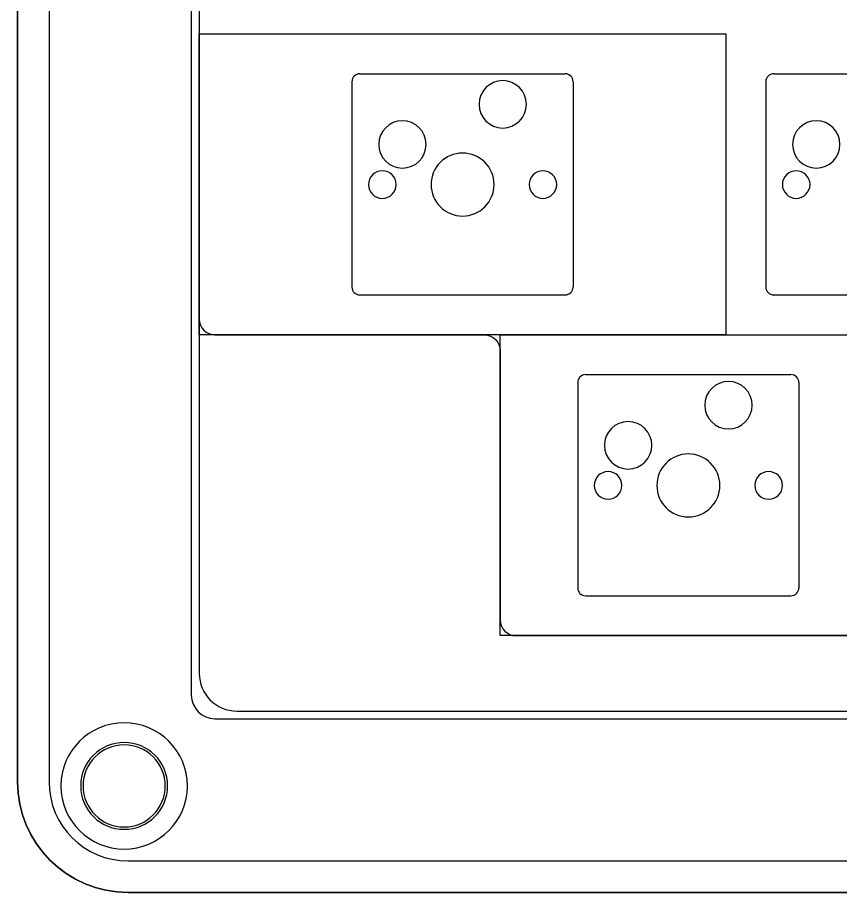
# Model space of a CAD drawing. Header units: millimetres. Extents: x 12 to 283, y 44 to 148.
# Drawn here: x 12.2 to 64.3, y 44.4 to 99.8 of the extents above; entities that cross this region are included whole.
import ezdxf

# ---------------------------------------------------------------- set-up
doc = ezdxf.new("R2010")
doc.units = ezdxf.units.MM
doc.header["$MEASUREMENT"] = 0
for name, color, linetype in [('Bottom_Bottom', 7, 'Continuous'), ('Bottom_Middle', 7, 'Continuous'), ('Bottom_Upper', 7, 'Continuous'), ('keys', 7, 'Continuous'), ('Medium1', 7, 'Continuous'), ('PCB', 7, 'Continuous'), ('plate', 7, 'Continuous'), ('SCREWS', 7, 'Continuous'), ('Top', 7, 'Continuous')]:
    doc.layers.add(name, color=color, linetype=linetype)

# ---------------------------------------------------------------- blocks, each defined once
blk = doc.blocks.new('block 200')
at = {"layer": 'plate', "color": 7, "lineweight": 25, "true_color": 0xffffff}
blk.add_lwpolyline([(33.893, 96.272), (46.893, 96.272)], dxfattribs=at)
blk = doc.blocks.new('block 201')
at = {"layer": 'plate', "color": 7, "lineweight": 25, "true_color": 0xffffff}
blk.add_lwpolyline([(33.893, 82.272), (46.893, 82.272)], dxfattribs=at)
blk = doc.blocks.new('block 202')
at = {"layer": 'plate', "color": 7, "lineweight": 25, "true_color": 0xffffff}
blk.add_lwpolyline([(33.393, 95.772), (33.393, 82.772)], dxfattribs=at)
blk = doc.blocks.new('block 203')
at = {"layer": 'plate', "color": 7, "lineweight": 25, "true_color": 0xffffff}
blk.add_lwpolyline([(47.393, 95.772), (47.393, 82.772)], dxfattribs=at)
blk = doc.blocks.new('block 204')
at = {"layer": 'plate', "color": 7, "lineweight": 25, "true_color": 0xffffff}
blk.add_open_spline([(33.893, 96.272), (33.617, 96.272), (33.393, 96.048), (33.393, 95.772)], degree=3, dxfattribs=at)
blk = doc.blocks.new('block 205')
at = {"layer": 'plate', "color": 7, "lineweight": 25, "true_color": 0xffffff}
blk.add_open_spline([(47.393, 95.772), (47.393, 96.048), (47.169, 96.272), (46.893, 96.272)], degree=3, dxfattribs=at)
blk = doc.blocks.new('block 206')
at = {"layer": 'plate', "color": 7, "lineweight": 25, "true_color": 0xffffff}
blk.add_open_spline([(33.393, 82.772), (33.393, 82.496), (33.617, 82.272), (33.893, 82.272)], degree=3, dxfattribs=at)
blk = doc.blocks.new('block 207')
at = {"layer": 'plate', "color": 7, "lineweight": 25, "true_color": 0xffffff}
blk.add_open_spline([(46.893, 82.272), (47.169, 82.272), (47.393, 82.496), (47.393, 82.772)], degree=3, dxfattribs=at)
blk = doc.blocks.new('block 208')
at = {"layer": 'plate', "color": 7, "lineweight": 25, "true_color": 0xffffff}
blk.add_lwpolyline([(60.087, 96.272), (73.087, 96.272)], dxfattribs=at)
blk = doc.blocks.new('block 209')
at = {"layer": 'plate', "color": 7, "lineweight": 25, "true_color": 0xffffff}
blk.add_lwpolyline([(60.087, 82.272), (73.087, 82.272)], dxfattribs=at)
blk = doc.blocks.new('block 210')
at = {"layer": 'plate', "color": 7, "lineweight": 25, "true_color": 0xffffff}
blk.add_lwpolyline([(59.587, 95.772), (59.587, 82.772)], dxfattribs=at)
blk = doc.blocks.new('block 212')
at = {"layer": 'plate', "color": 7, "lineweight": 25, "true_color": 0xffffff}
blk.add_open_spline([(60.087, 96.272), (59.811, 96.272), (59.587, 96.048), (59.587, 95.772)], degree=3, dxfattribs=at)
blk = doc.blocks.new('block 214')
at = {"layer": 'plate', "color": 7, "lineweight": 25, "true_color": 0xffffff}
blk.add_open_spline([(59.587, 82.772), (59.587, 82.496), (59.811, 82.272), (60.087, 82.272)], degree=3, dxfattribs=at)
blk = doc.blocks.new('block 288')
at = {"layer": 'plate', "color": 7, "lineweight": 25, "true_color": 0xffffff}
blk.add_lwpolyline([(48.181, 77.222), (61.181, 77.222)], dxfattribs=at)
blk = doc.blocks.new('block 289')
at = {"layer": 'plate', "color": 7, "lineweight": 25, "true_color": 0xffffff}
blk.add_lwpolyline([(48.181, 63.222), (61.181, 63.222)], dxfattribs=at)
blk = doc.blocks.new('block 290')
at = {"layer": 'plate', "color": 7, "lineweight": 25, "true_color": 0xffffff}
blk.add_lwpolyline([(47.681, 76.722), (47.681, 63.722)], dxfattribs=at)
blk = doc.blocks.new('block 291')
at = {"layer": 'plate', "color": 7, "lineweight": 25, "true_color": 0xffffff}
blk.add_lwpolyline([(61.681, 76.722), (61.681, 63.722)], dxfattribs=at)
blk = doc.blocks.new('block 292')
at = {"layer": 'plate', "color": 7, "lineweight": 25, "true_color": 0xffffff}
blk.add_open_spline([(48.181, 77.222), (47.904, 77.222), (47.681, 76.998), (47.681, 76.722)], degree=3, dxfattribs=at)
blk = doc.blocks.new('block 293')
at = {"layer": 'plate', "color": 7, "lineweight": 25, "true_color": 0xffffff}
blk.add_open_spline([(61.681, 76.722), (61.681, 76.998), (61.457, 77.222), (61.181, 77.222)], degree=3, dxfattribs=at)
blk = doc.blocks.new('block 294')
at = {"layer": 'plate', "color": 7, "lineweight": 25, "true_color": 0xffffff}
blk.add_open_spline([(47.681, 63.722), (47.681, 63.446), (47.904, 63.222), (48.181, 63.222)], degree=3, dxfattribs=at)
blk = doc.blocks.new('block 295')
at = {"layer": 'plate', "color": 7, "lineweight": 25, "true_color": 0xffffff}
blk.add_open_spline([(61.181, 63.222), (61.457, 63.222), (61.681, 63.446), (61.681, 63.722)], degree=3, dxfattribs=at)
blk = doc.blocks.new('block 338')
at = {"layer": 'Bottom_Middle', "color": 7, "lineweight": 25, "true_color": 0xffffff}
blk.add_open_spline([(275.902, 148.397), (275.902, 148.397), (70.914, 148.397), (70.914, 148.397), (69.533, 148.397), (68.414, 147.278), (68.414, 145.897), (68.414, 145.897), (68.414, 137.397), (68.414, 137.397), (68.414, 137.397), (272.756, 137.397), (272.756, 137.397), (273.584, 137.397), (274.256, 136.725), (274.256, 135.897), (274.256, 135.897), (274.256, 56.934), (274.256, 56.934), (274.256, 56.106), (273.584, 55.435), (272.756, 55.435), (272.756, 55.435), (24.724, 55.435), (24.724, 55.435), (23.896, 55.435), (23.224, 56.106), (23.224, 56.935), (23.224, 56.935), (23.224, 135.897), (23.224, 135.897), (23.224, 136.725), (23.896, 137.397), (24.724, 137.397), (24.724, 137.397), (55.31, 137.397), (55.31, 137.397), (55.31, 137.397), (55.31, 145.897), (55.31, 145.897), (55.31, 147.278), (54.191, 148.397), (52.81, 148.397), (52.81, 148.397), (19.224, 148.397), (19.224, 148.397), (15.358, 148.397), (12.224, 145.263), (12.224, 141.397), (12.224, 141.397), (12.224, 51.435), (12.224, 51.435), (12.224, 47.569), (15.358, 44.434), (19.224, 44.434), (19.224, 44.434), (275.902, 44.434), (275.902, 44.434), (279.768, 44.434), (282.902, 47.569), (282.902, 51.435), (282.902, 51.435), (282.902, 141.397), (282.902, 141.397), (282.902, 145.263), (279.768, 148.397), (275.902, 148.397)], degree=3, knots=[0, 0, 0, 0, 1, 1, 1, 2, 2, 2, 3, 3, 3, 4, 4, 4, 5, 5, 5, 6, 6, 6, 7, 7, 7, 8, 8, 8, 9, 9, 9, 10, 10, 10, 11, 11, 11, 12, 12, 12, 13, 13, 13, 14, 14, 14, 15, 15, 15, 16, 16, 16, 17, 17, 17, 18, 18, 18, 19, 19, 19, 20, 20, 20, 21, 21, 21, 22, 22, 22, 22], dxfattribs=at)
blk = doc.blocks.new('block 354')
at = {"layer": 'PCB', "color": 7, "lineweight": 25, "true_color": 0xffffff}
blk.add_open_spline([(23.729, 58.303), (23.729, 56.988), (24.795, 55.922), (26.11, 55.922)], degree=3, dxfattribs=at)
blk = doc.blocks.new('block 355')
at = {"layer": 'PCB', "color": 7, "lineweight": 25, "true_color": 0xffffff}
blk.add_lwpolyline([(23.729, 134.503), (23.729, 58.303)], dxfattribs=at)
blk = doc.blocks.new('block 356')
at = {"layer": 'PCB', "color": 7, "lineweight": 25, "true_color": 0xffffff}
blk.add_lwpolyline([(26.11, 55.922), (101.715, 55.922)], dxfattribs=at)
blk = doc.blocks.new('block 594')
at = {"layer": 'PCB', "color": 7, "lineweight": 25, "true_color": 0xffffff}
blk.add_open_spline([(58.89, 70.209), (58.89, 70.692), (59.282, 71.084), (59.765, 71.084), (60.249, 71.084), (60.64, 70.692), (60.64, 70.209), (60.64, 69.726), (60.249, 69.334), (59.765, 69.334), (59.282, 69.334), (58.89, 69.726), (58.89, 70.209), (58.89, 70.209), (58.89, 70.209), (58.89, 70.209)], degree=3, knots=[0, 0, 0, 0, 1, 1, 1, 2, 2, 2, 3, 3, 3, 4, 4, 4, 5, 5, 5, 5], dxfattribs=at)
blk = doc.blocks.new('block 595')
at = {"layer": 'PCB', "color": 7, "lineweight": 25, "true_color": 0xffffff}
blk.add_open_spline([(60.637, 89.259), (60.637, 89.742), (61.028, 90.134), (61.512, 90.134), (61.995, 90.134), (62.387, 89.742), (62.387, 89.259), (62.387, 88.776), (61.995, 88.384), (61.512, 88.384), (61.028, 88.384), (60.637, 88.776), (60.637, 89.259), (60.637, 89.259), (60.637, 89.259), (60.637, 89.259)], degree=3, knots=[0, 0, 0, 0, 1, 1, 1, 2, 2, 2, 3, 3, 3, 4, 4, 4, 5, 5, 5, 5], dxfattribs=at)
blk = doc.blocks.new('block 600')
at = {"layer": 'PCB', "color": 7, "lineweight": 25, "true_color": 0xffffff}
blk.add_open_spline([(61.282, 91.799), (61.282, 92.628), (61.953, 93.299), (62.782, 93.299), (63.61, 93.299), (64.282, 92.628), (64.282, 91.799), (64.282, 90.971), (63.61, 90.299), (62.782, 90.299), (61.953, 90.299), (61.282, 90.971), (61.282, 91.799), (61.282, 91.799), (61.282, 91.799), (61.282, 91.799)], degree=3, knots=[0, 0, 0, 0, 1, 1, 1, 2, 2, 2, 3, 3, 3, 4, 4, 4, 5, 5, 5, 5], dxfattribs=at)
blk = doc.blocks.new('block 602')
at = {"layer": 'PCB', "color": 7, "lineweight": 25, "true_color": 0xffffff}
blk.add_open_spline([(49.375, 72.749), (49.375, 73.578), (50.047, 74.249), (50.875, 74.249), (51.704, 74.249), (52.375, 73.578), (52.375, 72.749), (52.375, 71.921), (51.704, 71.249), (50.875, 71.249), (50.047, 71.249), (49.375, 71.921), (49.375, 72.749), (49.375, 72.749), (49.375, 72.749), (49.375, 72.749)], degree=3, knots=[0, 0, 0, 0, 1, 1, 1, 2, 2, 2, 3, 3, 3, 4, 4, 4, 5, 5, 5, 5], dxfattribs=at)
blk = doc.blocks.new('block 603')
at = {"layer": 'PCB', "color": 7, "lineweight": 25, "true_color": 0xffffff}
blk.add_open_spline([(52.691, 70.209), (52.691, 71.31), (53.584, 72.203), (54.685, 72.203), (55.787, 72.203), (56.679, 71.31), (56.679, 70.209), (56.679, 69.108), (55.787, 68.215), (54.685, 68.215), (53.584, 68.215), (52.691, 69.108), (52.691, 70.209), (52.691, 70.209), (52.691, 70.209), (52.691, 70.209)], degree=3, knots=[0, 0, 0, 0, 1, 1, 1, 2, 2, 2, 3, 3, 3, 4, 4, 4, 5, 5, 5, 5], dxfattribs=at)
blk = doc.blocks.new('block 604')
at = {"layer": 'PCB', "color": 7, "lineweight": 25, "true_color": 0xffffff}
blk.add_open_spline([(55.725, 75.289), (55.725, 76.118), (56.397, 76.789), (57.225, 76.789), (58.054, 76.789), (58.725, 76.118), (58.725, 75.289), (58.725, 74.461), (58.054, 73.789), (57.225, 73.789), (56.397, 73.789), (55.725, 74.461), (55.725, 75.289), (55.725, 75.289), (55.725, 75.289), (55.725, 75.289)], degree=3, knots=[0, 0, 0, 0, 1, 1, 1, 2, 2, 2, 3, 3, 3, 4, 4, 4, 5, 5, 5, 5], dxfattribs=at)
blk = doc.blocks.new('block 605')
at = {"layer": 'PCB', "color": 7, "lineweight": 25, "true_color": 0xffffff}
blk.add_open_spline([(44.603, 89.259), (44.603, 89.742), (44.995, 90.134), (45.478, 90.134), (45.961, 90.134), (46.353, 89.742), (46.353, 89.259), (46.353, 88.776), (45.961, 88.384), (45.478, 88.384), (44.995, 88.384), (44.603, 88.776), (44.603, 89.259), (44.603, 89.259), (44.603, 89.259), (44.603, 89.259)], degree=3, knots=[0, 0, 0, 0, 1, 1, 1, 2, 2, 2, 3, 3, 3, 4, 4, 4, 5, 5, 5, 5], dxfattribs=at)
blk = doc.blocks.new('block 615')
at = {"layer": 'PCB', "color": 7, "lineweight": 25, "true_color": 0xffffff}
blk.add_open_spline([(48.73, 70.209), (48.73, 70.692), (49.122, 71.084), (49.605, 71.084), (50.089, 71.084), (50.48, 70.692), (50.48, 70.209), (50.48, 69.726), (50.089, 69.334), (49.605, 69.334), (49.122, 69.334), (48.73, 69.726), (48.73, 70.209), (48.73, 70.209), (48.73, 70.209), (48.73, 70.209)], degree=3, knots=[0, 0, 0, 0, 1, 1, 1, 2, 2, 2, 3, 3, 3, 4, 4, 4, 5, 5, 5, 5], dxfattribs=at)
blk = doc.blocks.new('block 638')
at = {"layer": 'PCB', "color": 7, "lineweight": 25, "true_color": 0xffffff}
blk.add_open_spline([(38.404, 89.259), (38.404, 90.36), (39.297, 91.253), (40.398, 91.253), (41.499, 91.253), (42.392, 90.36), (42.392, 89.259), (42.392, 88.158), (41.499, 87.265), (40.398, 87.265), (39.297, 87.265), (38.404, 88.158), (38.404, 89.259), (38.404, 89.259), (38.404, 89.259), (38.404, 89.259)], degree=3, knots=[0, 0, 0, 0, 1, 1, 1, 2, 2, 2, 3, 3, 3, 4, 4, 4, 5, 5, 5, 5], dxfattribs=at)
blk = doc.blocks.new('block 639')
at = {"layer": 'PCB', "color": 7, "lineweight": 25, "true_color": 0xffffff}
blk.add_open_spline([(41.438, 94.339), (41.438, 95.168), (42.11, 95.839), (42.938, 95.839), (43.766, 95.839), (44.438, 95.168), (44.438, 94.339), (44.438, 93.511), (43.766, 92.839), (42.938, 92.839), (42.11, 92.839), (41.438, 93.511), (41.438, 94.339), (41.438, 94.339), (41.438, 94.339), (41.438, 94.339)], degree=3, knots=[0, 0, 0, 0, 1, 1, 1, 2, 2, 2, 3, 3, 3, 4, 4, 4, 5, 5, 5, 5], dxfattribs=at)
blk = doc.blocks.new('block 640')
at = {"layer": 'PCB', "color": 7, "lineweight": 25, "true_color": 0xffffff}
blk.add_open_spline([(35.088, 91.799), (35.088, 92.628), (35.76, 93.299), (36.588, 93.299), (37.416, 93.299), (38.088, 92.628), (38.088, 91.799), (38.088, 90.971), (37.416, 90.299), (36.588, 90.299), (35.76, 90.299), (35.088, 90.971), (35.088, 91.799), (35.088, 91.799), (35.088, 91.799), (35.088, 91.799)], degree=3, knots=[0, 0, 0, 0, 1, 1, 1, 2, 2, 2, 3, 3, 3, 4, 4, 4, 5, 5, 5, 5], dxfattribs=at)
blk = doc.blocks.new('block 641')
at = {"layer": 'PCB', "color": 7, "lineweight": 25, "true_color": 0xffffff}
blk.add_open_spline([(34.443, 89.259), (34.443, 89.742), (34.835, 90.134), (35.318, 90.134), (35.801, 90.134), (36.193, 89.742), (36.193, 89.259), (36.193, 88.776), (35.801, 88.384), (35.318, 88.384), (34.835, 88.384), (34.443, 88.776), (34.443, 89.259), (34.443, 89.259), (34.443, 89.259), (34.443, 89.259)], degree=3, knots=[0, 0, 0, 0, 1, 1, 1, 2, 2, 2, 3, 3, 3, 4, 4, 4, 5, 5, 5, 5], dxfattribs=at)
blk = doc.blocks.new('block 353')
at = {"layer": 'PCB'}
for name in ['block 355', 'block 639', 'block 640', 'block 600', 'block 638', 'block 641', 'block 605', 'block 595', 'block 604', 'block 602', 'block 603', 'block 615', 'block 594', 'block 354', 'block 356']:
    blk.add_blockref(name, (0, 0), dxfattribs=at)

msp = doc.modelspace()

# ---------------------------------------------------------------- linework, layer by layer
at = {"layer": 'Bottom_Bottom', "color": 7, "lineweight": 25, "true_color": 0xffffff}
for points, knots in [([(19.224, 148.397), (15.358, 148.397), (12.224, 145.263), (12.224, 141.397), (12.224, 141.397), (12.224, 51.434), (12.224, 51.434), (12.224, 47.569), (15.358, 44.434), (19.224, 44.434), (19.224, 44.434), (275.902, 44.434), (275.902, 44.434), (279.768, 44.434), (282.902, 47.569), (282.902, 51.434), (282.902, 51.434), (282.902, 141.397), (282.902, 141.397), (282.902, 145.263), (279.768, 148.397), (275.902, 148.397), (275.902, 148.397), (19.224, 148.397), (19.224, 148.397)], [0, 0, 0, 0, 1, 1, 1, 2, 2, 2, 3, 3, 3, 4, 4, 4, 5, 5, 5, 6, 6, 6, 7, 7, 7, 8, 8, 8, 8]), ([(21.724, 51.184), (21.724, 49.666), (20.493, 48.434), (18.974, 48.434), (17.456, 48.434), (16.224, 49.666), (16.224, 51.184), (16.224, 52.703), (17.456, 53.934), (18.974, 53.934), (20.493, 53.934), (21.724, 52.703), (21.724, 51.184)], [0, 0, 0, 0, 1, 1, 1, 2, 2, 2, 3, 3, 3, 4, 4, 4, 4])]:
    msp.add_open_spline(points, degree=3, knots=knots, dxfattribs=at)
at = {"layer": 'Bottom_Middle', "color": 7, "lineweight": 25, "true_color": 0xffffff}
msp.add_open_spline([(21.724, 51.184), (21.724, 49.666), (20.493, 48.434), (18.974, 48.434), (17.456, 48.434), (16.224, 49.666), (16.224, 51.184), (16.224, 52.703), (17.456, 53.934), (18.974, 53.934), (20.493, 53.934), (21.724, 52.703), (21.724, 51.184)], degree=3, knots=[0, 0, 0, 0, 1, 1, 1, 2, 2, 2, 3, 3, 3, 4, 4, 4, 4], dxfattribs=at)
at = {"layer": 'Bottom_Upper', "color": 7, "lineweight": 25, "true_color": 0xffffff}
for points, knots in [([(19.224, 44.434), (15.358, 44.434), (12.224, 47.569), (12.224, 51.434), (12.224, 51.434), (12.224, 141.397), (12.224, 141.397), (12.224, 145.263), (15.358, 148.397), (19.224, 148.397), (19.224, 148.397), (275.902, 148.397), (275.902, 148.397), (279.768, 148.397), (282.902, 145.263), (282.902, 141.397), (282.902, 141.397), (282.902, 51.434), (282.902, 51.434), (282.902, 47.569), (279.768, 44.434), (275.902, 44.434), (275.902, 44.434), (19.224, 44.434), (19.224, 44.434)], [0, 0, 0, 0, 1, 1, 1, 2, 2, 2, 3, 3, 3, 4, 4, 4, 5, 5, 5, 6, 6, 6, 7, 7, 7, 8, 8, 8, 8]), ([(24.724, 55.435), (23.897, 55.435), (23.224, 56.108), (23.224, 56.934), (23.224, 56.934), (23.224, 135.897), (23.224, 135.897), (23.224, 136.724), (23.897, 137.397), (24.724, 137.397), (24.724, 137.397), (272.756, 137.397), (272.756, 137.397), (273.583, 137.397), (274.256, 136.724), (274.256, 135.897), (274.256, 135.897), (274.256, 56.934), (274.256, 56.934), (274.256, 56.108), (273.583, 55.435), (272.756, 55.435), (272.756, 55.435), (24.724, 55.435), (24.724, 55.435)], [0, 0, 0, 0, 1, 1, 1, 2, 2, 2, 3, 3, 3, 4, 4, 4, 5, 5, 5, 6, 6, 6, 7, 7, 7, 8, 8, 8, 8]), ([(21.724, 51.184), (21.724, 49.666), (20.493, 48.434), (18.974, 48.434), (17.456, 48.434), (16.224, 49.666), (16.224, 51.184), (16.224, 52.703), (17.456, 53.934), (18.974, 53.934), (20.493, 53.934), (21.724, 52.703), (21.724, 51.184)], [0, 0, 0, 0, 1, 1, 1, 2, 2, 2, 3, 3, 3, 4, 4, 4, 4])]:
    msp.add_open_spline(points, degree=3, knots=knots, dxfattribs=at)
at = {"layer": 'keys', "color": 7, "lineweight": 25, "true_color": 0xffffff}
for points in [[(57.062, 79.747), (23.724, 79.747), (23.724, 98.797), (57.062, 98.797), (57.062, 79.747)], [(66.587, 60.697), (42.774, 60.697), (42.774, 79.747), (66.587, 79.747), (66.587, 60.697)]]:
    msp.add_lwpolyline(points, dxfattribs=at)
at = {"layer": 'Medium1', "color": 7, "lineweight": 25, "true_color": 0xffffff}
for points, knots in [([(19.224, 44.434), (15.358, 44.434), (12.224, 47.569), (12.224, 51.434), (12.224, 51.434), (12.224, 141.397), (12.224, 141.397), (12.224, 145.263), (15.358, 148.397), (19.224, 148.397), (19.224, 148.397), (275.902, 148.397), (275.902, 148.397), (279.768, 148.397), (282.902, 145.263), (282.902, 141.397), (282.902, 141.397), (282.902, 51.434), (282.902, 51.434), (282.902, 47.569), (279.768, 44.434), (275.902, 44.434), (275.902, 44.434), (19.224, 44.434), (19.224, 44.434)], [0, 0, 0, 0, 1, 1, 1, 2, 2, 2, 3, 3, 3, 4, 4, 4, 5, 5, 5, 6, 6, 6, 7, 7, 7, 8, 8, 8, 8]), ([(42.774, 61.697), (42.774, 61.697), (42.774, 78.747), (42.774, 78.747), (42.774, 79.299), (42.327, 79.747), (41.774, 79.747), (41.774, 79.747), (24.724, 79.747), (24.724, 79.747), (24.172, 79.747), (23.724, 80.195), (23.724, 80.747), (23.724, 80.747), (23.724, 135.897), (23.724, 135.897), (23.724, 136.449), (24.172, 136.897), (24.724, 136.897), (24.724, 136.897), (251.324, 136.897), (251.324, 136.897), (251.877, 136.897), (252.324, 136.449), (252.324, 135.897), (252.324, 135.897), (252.324, 99.797), (252.324, 99.797), (252.324, 99.245), (251.877, 98.797), (251.324, 98.797), (251.324, 98.797), (229.512, 98.797), (229.512, 98.797), (228.96, 98.797), (228.512, 98.349), (228.512, 97.797), (228.512, 97.797), (228.512, 80.747), (228.512, 80.747), (228.512, 80.195), (228.064, 79.747), (227.512, 79.747), (227.512, 79.747), (210.462, 79.747), (210.462, 79.747), (209.91, 79.747), (209.462, 79.299), (209.462, 78.747), (209.462, 78.747), (209.462, 61.697), (209.462, 61.697), (209.462, 61.145), (209.014, 60.697), (208.462, 60.697), (208.462, 60.697), (43.774, 60.697), (43.774, 60.697), (43.222, 60.697), (42.774, 61.145), (42.774, 61.697)], [0, 0, 0, 0, 1, 1, 1, 2, 2, 2, 3, 3, 3, 4, 4, 4, 5, 5, 5, 6, 6, 6, 7, 7, 7, 8, 8, 8, 9, 9, 9, 10, 10, 10, 11, 11, 11, 12, 12, 12, 13, 13, 13, 14, 14, 14, 15, 15, 15, 16, 16, 16, 17, 17, 17, 18, 18, 18, 19, 19, 19, 20, 20, 20, 20]), ([(21.724, 51.184), (21.724, 49.666), (20.493, 48.434), (18.974, 48.434), (17.456, 48.434), (16.224, 49.666), (16.224, 51.184), (16.224, 52.703), (17.456, 53.934), (18.974, 53.934), (20.493, 53.934), (21.724, 52.703), (21.724, 51.184)], [0, 0, 0, 0, 1, 1, 1, 2, 2, 2, 3, 3, 3, 4, 4, 4, 4])]:
    msp.add_open_spline(points, degree=3, knots=knots, dxfattribs=at)
at = {"layer": 'plate', "color": 7, "lineweight": 25, "true_color": 0xffffff}
for points, knots in [([(19.224, 44.434), (15.358, 44.434), (12.224, 47.569), (12.224, 51.434), (12.224, 51.434), (12.224, 141.397), (12.224, 141.397), (12.224, 145.263), (15.358, 148.397), (19.224, 148.397), (19.224, 148.397), (275.902, 148.397), (275.902, 148.397), (279.768, 148.397), (282.902, 145.263), (282.902, 141.397), (282.902, 141.397), (282.902, 51.434), (282.902, 51.434), (282.902, 47.569), (279.768, 44.434), (275.902, 44.434), (275.902, 44.434), (19.224, 44.434), (19.224, 44.434)], [0, 0, 0, 0, 1, 1, 1, 2, 2, 2, 3, 3, 3, 4, 4, 4, 5, 5, 5, 6, 6, 6, 7, 7, 7, 8, 8, 8, 8]), ([(21.574, 51.184), (21.574, 49.748), (20.41, 48.584), (18.974, 48.584), (17.538, 48.584), (16.374, 49.748), (16.374, 51.184), (16.374, 52.62), (17.538, 53.784), (18.974, 53.784), (20.41, 53.784), (21.574, 52.62), (21.574, 51.184)], [0, 0, 0, 0, 1, 1, 1, 2, 2, 2, 3, 3, 3, 4, 4, 4, 4])]:
    msp.add_open_spline(points, degree=3, knots=knots, dxfattribs=at)
at = {"layer": 'SCREWS', "color": 7, "lineweight": 25, "true_color": 0xffffff}
msp.add_open_spline([(22.974, 51.184), (22.974, 48.975), (21.183, 47.184), (18.974, 47.184), (16.765, 47.184), (14.974, 48.975), (14.974, 51.184), (14.974, 53.394), (16.765, 55.184), (18.974, 55.184), (21.183, 55.184), (22.974, 53.394), (22.974, 51.184)], degree=3, knots=[0, 0, 0, 0, 1, 1, 1, 2, 2, 2, 3, 3, 3, 4, 4, 4, 4], dxfattribs=at)
at = {"layer": 'Top', "color": 7, "lineweight": 25, "true_color": 0xffffff}
for points, knots in [([(19.224, 146.397), (19.224, 146.397), (275.902, 146.397), (275.902, 146.397), (278.663, 146.397), (280.902, 144.158), (280.902, 141.397), (280.902, 141.397), (280.902, 51.434), (280.902, 51.434), (280.902, 48.673), (278.663, 46.434), (275.902, 46.434), (275.902, 46.434), (19.224, 46.434), (19.224, 46.434), (16.463, 46.434), (14.224, 48.673), (14.224, 51.434), (14.224, 51.434), (14.224, 141.397), (14.224, 141.397), (14.224, 144.158), (16.463, 146.397), (19.224, 146.397)], [0, 0, 0, 0, 1, 1, 1, 2, 2, 2, 3, 3, 3, 4, 4, 4, 5, 5, 5, 6, 6, 6, 7, 7, 7, 8, 8, 8, 8]), ([(42.774, 61.697), (42.774, 61.697), (42.774, 78.747), (42.774, 78.747), (42.774, 79.299), (42.327, 79.747), (41.774, 79.747), (41.774, 79.747), (24.724, 79.747), (24.724, 79.747), (24.172, 79.747), (23.724, 80.195), (23.724, 80.747), (23.724, 80.747), (23.724, 135.897), (23.724, 135.897), (23.724, 136.449), (24.172, 136.897), (24.724, 136.897), (24.724, 136.897), (251.324, 136.897), (251.324, 136.897), (251.877, 136.897), (252.324, 136.449), (252.324, 135.897), (252.324, 135.897), (252.324, 99.797), (252.324, 99.797), (252.324, 99.245), (251.877, 98.797), (251.324, 98.797), (251.324, 98.797), (229.512, 98.797), (229.512, 98.797), (228.96, 98.797), (228.512, 98.349), (228.512, 97.797), (228.512, 97.797), (228.512, 80.747), (228.512, 80.747), (228.512, 80.195), (228.064, 79.747), (227.512, 79.747), (227.512, 79.747), (210.462, 79.747), (210.462, 79.747), (209.91, 79.747), (209.462, 79.299), (209.462, 78.747), (209.462, 78.747), (209.462, 61.697), (209.462, 61.697), (209.462, 61.145), (209.014, 60.697), (208.462, 60.697), (208.462, 60.697), (43.774, 60.697), (43.774, 60.697), (43.222, 60.697), (42.774, 61.145), (42.774, 61.697)], [0, 0, 0, 0, 1, 1, 1, 2, 2, 2, 3, 3, 3, 4, 4, 4, 5, 5, 5, 6, 6, 6, 7, 7, 7, 8, 8, 8, 9, 9, 9, 10, 10, 10, 11, 11, 11, 12, 12, 12, 13, 13, 13, 14, 14, 14, 15, 15, 15, 16, 16, 16, 17, 17, 17, 18, 18, 18, 19, 19, 19, 20, 20, 20, 20]), ([(21.724, 51.184), (21.724, 49.666), (20.493, 48.434), (18.974, 48.434), (17.456, 48.434), (16.224, 49.666), (16.224, 51.184), (16.224, 52.703), (17.456, 53.934), (18.974, 53.934), (20.493, 53.934), (21.724, 52.703), (21.724, 51.184)], [0, 0, 0, 0, 1, 1, 1, 2, 2, 2, 3, 3, 3, 4, 4, 4, 4])]:
    msp.add_open_spline(points, degree=3, knots=knots, dxfattribs=at)

# ---------------------------------------------------------------- block references
at = {"layer": 'Bottom_Middle'}
msp.add_blockref('block 338', (0, 0), dxfattribs=at)
at = {"layer": 'PCB'}
msp.add_blockref('block 353', (0, 0), dxfattribs=at)
at = {"layer": 'plate'}
for name in ['block 204', 'block 200', 'block 205', 'block 212', 'block 208', 'block 202', 'block 203', 'block 210', 'block 206', 'block 207', 'block 214', 'block 201', 'block 209', 'block 292', 'block 288', 'block 293', 'block 290', 'block 291', 'block 294', 'block 295', 'block 289']:
    msp.add_blockref(name, (0, 0), dxfattribs=at)

doc.saveas('drawing.dxf')
